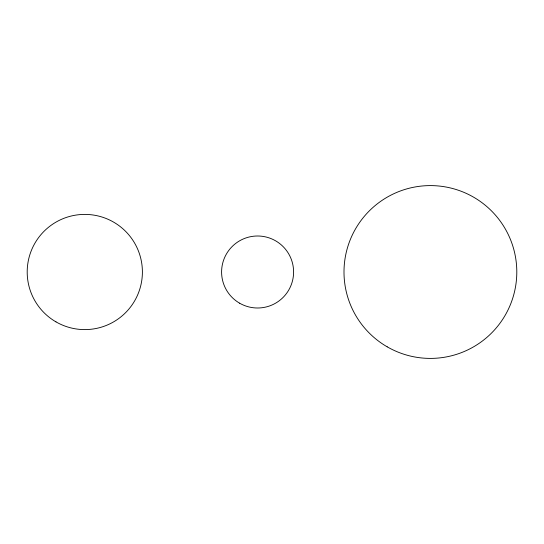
<?xml version="1.0" encoding="UTF-8"?>
<svg xmlns="http://www.w3.org/2000/svg" width="544" height="544" viewBox="0 0 544 544"><rect width="100%" height="100%" fill="white"/><g stroke="black" fill="none" stroke-linecap="round" stroke-linejoin="round"><path stroke-width="0.82" d="M387.199 346.827A86.401 86.401 0 0 0 516.8 272A86.401 86.401 0 0 0 387.199 197.173A86.401 86.401 0 0 0 387.199 346.827M239.598 303.178A35.999 35.999 0 0 0 293.597 272A35.999 35.999 0 0 0 239.598 240.822A35.999 35.999 0 0 0 239.598 303.178M55.998 321.885A57.603 57.603 0 0 0 142.399 272A57.603 57.603 0 0 0 55.998 222.115A57.603 57.603 0 0 0 55.998 321.885"/></g></svg>
